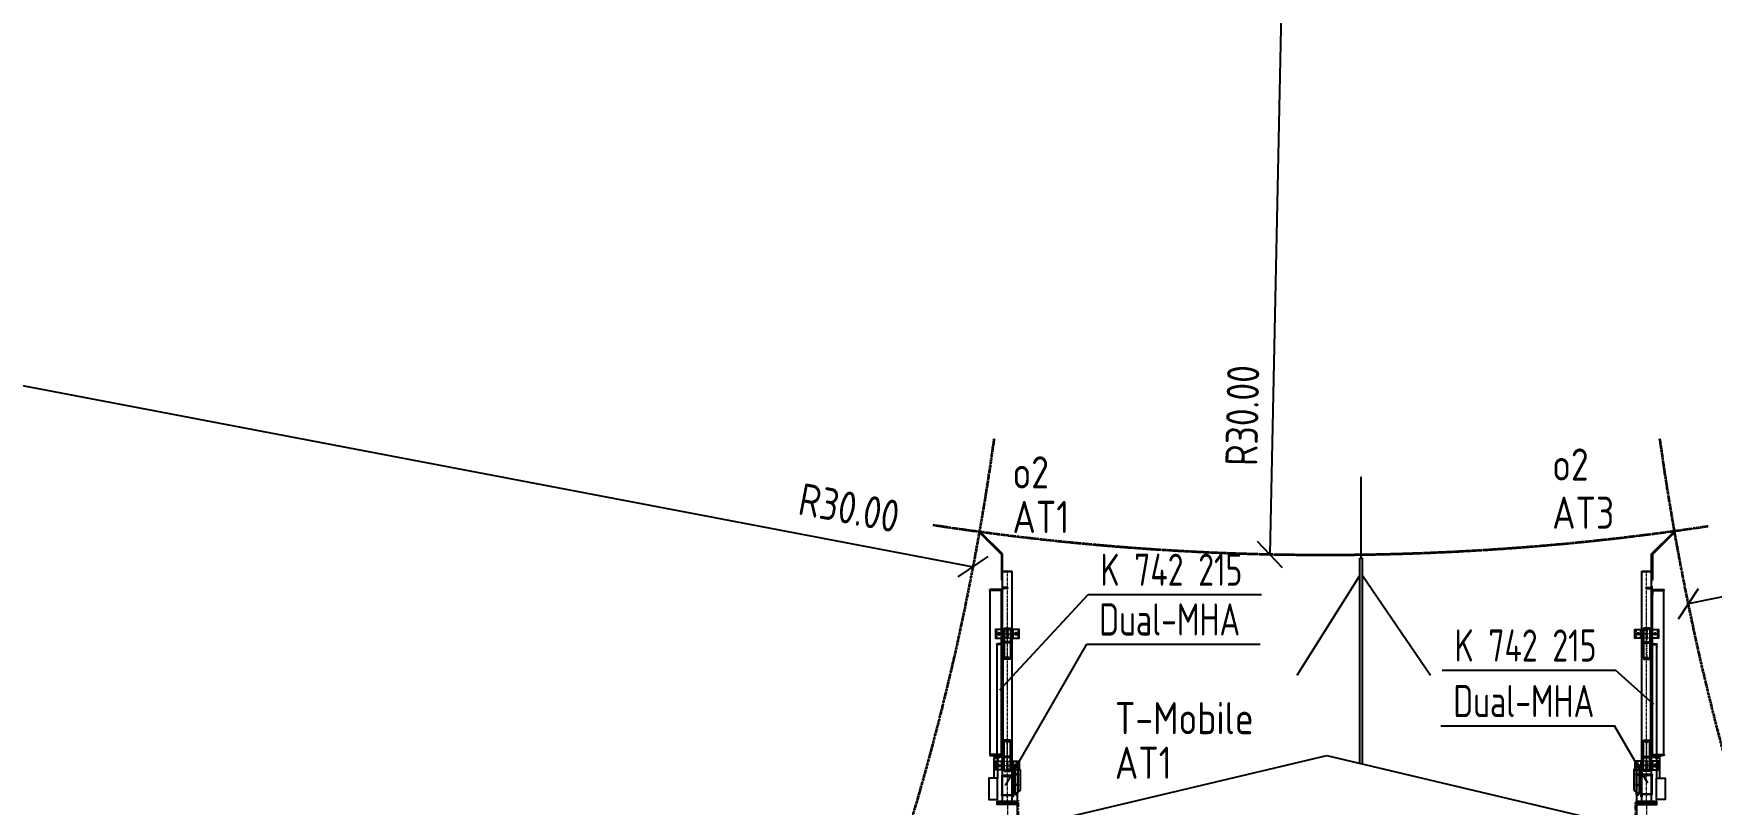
# Model space of a CAD drawing. Header units: millimetres. Extents: x -139278 to 641613, y -260926 to 217780.
# Drawn here: x 118929 to 138500, y 29740 to 38732 of the extents above; entities that cross this region are included whole.
import ezdxf
from ezdxf.enums import TextEntityAlignment as Align

# ---------------------------------------------------------------- set-up
doc = ezdxf.new("R2010")
doc.units = ezdxf.units.MM
for name, pattern in [('ACAD_ISO09W100', [45, 24, -3, 6, -3, 6, -3]), ('ACAD_ISO13W100', [36, 12, -3, 12, -3, 0, -3, 0, -3]), ('GESTRICHELT', [0.75, 0.5, -0.25]), ('MITTE', [50.8, 31.75, -6.35, 6.35, -6.35]), ('STRICHLINIE', [0.75, 0.5, -0.25]), ('STRICHPUNKT', [25.4, 12.7, -6.35, 0, -6.35])]:
    doc.linetypes.add(name, pattern=pattern)
for name, color, linetype, lineweight in [('10_30_Antennentraeger', 6, 'Continuous', 25), ('10_30_Antennentraeger_VDK', 16, 'GESTRICHELT', 18), ('10_30_AntennentraegerAchse', 61, 'MITTE', 18), ('10_30_Bemassung_1', 7, 'Continuous', 25), ('10_30_Sektorantenne_MHA', 21, 'Continuous', 25), ('10_31_Blitzschutz_Erdung', 30, 'ACAD_ISO09W100', 35), ('10_31_Kabel_Feeder', 21, 'ACAD_ISO13W100', 35), ('10_yy_Stahl', 6, 'Continuous', 25), ('10_yy_Stahl_Achse', 8, 'STRICHPUNKT', 9), ('10_yy_Stahl_VDK', 8, 'STRICHLINIE', 9), ('20_30_AntennentraegerAchse', 7, 'MITTE', 18), ('20_30_Sektorantenne_MHA', 7, 'Continuous', 25), ('70_T-Mobile', 220, 'Continuous', 25)]:
    doc.layers.add(name, color=color, linetype=linetype, lineweight=lineweight)
doc.styles.add('ISOCP', font='ISOCP', dxfattribs={"width": 0.9})
doc.styles.add('SIMPLEX', font='SIMPLEX.SHX')
doc.dimstyles.new('M_150', dxfattribs={"dimscale": 150, "dimtxt": 2.5, "dimasz": 2, "dimexe": 2, "dimexo": 2, "dimgap": 1, "dimtad": 1, "dimlfac": 0.001, "dimzin": 1, "dimdsep": 46, "dimtxsty": 'ISOCP', "dimblk": 'OBLIQUE', "dimcen": 2.5, "dimclrd": 256, "dimclre": 256, "dimclrt": 256, "dimadec": 0, "dimazin": 0, "dimtfac": 1, "dimtmove": 2, "dimatfit": 3, "dimfxl": 0, "dimtolj": 1, "dimtzin": 0, "dimarcsym": 0})

# ---------------------------------------------------------------- blocks, each defined once
blk = doc.blocks.new('M12 HV oben')
at = {"color": 8, "linetype": 'STRICHPUNKT', "lineweight": 5, "ltscale": 0.1}
for p, q in [((-17, 0), (17, 0)), ((0, -17), (0, 17))]:
    blk.add_line(p, q, dxfattribs=at)
at = {"color": 0, "linetype": 'ByBlock', "lineweight": -2}
for p, q in [((-12, 0), (-6, 10)), ((-6, -10), (-12, 0)), ((-6, 10), (6, 10)), ((6, 10), (12, 0)), ((12, 0), (6, -10)), ((6, -10), (-6, -10))]:
    blk.add_line(p, q, dxfattribs=at)
for radius in [12, 10.4]:
    blk.add_circle((0, 0), radius, dxfattribs=at)
at = {"color": 8, "linetype": 'STRICHLINIE', "lineweight": 5, "ltscale": 0.1}
blk.add_circle((0, 0), 6, dxfattribs=at)
at = {"color": 0, "linetype": 'ByBlock', "lineweight": -2, "style": 'SIMPLEX'}
blk.add_text('10.9', height=1.5, rotation=29.8645, dxfattribs=at).set_placement((3, -9))
blk = doc.blocks.new('Loch Ø 14')
at = {"color": 8, "linetype": 'STRICHPUNKT', "lineweight": 5, "ltscale": 0.2}
for p, q in [((21, 0), (-21, 0)), ((0, -21), (0, 21))]:
    blk.add_line(p, q, dxfattribs=at)
at = {"color": 0, "linetype": 'ByBlock', "lineweight": -2}
blk.add_circle((0, 0), 7, dxfattribs=at)
blk = doc.blocks.new('Sektor-AL 114.3 vorn_08')
for p, q in [((22561, 11536), (22558, 11536)), ((22558, 11186), (22558, 11536)), ((22631, 11536), (22634, 11536)), ((22634, 11186), (22634, 11536)), ((22527, 11286), (22527, 11206)), ((22633, 11186), (22558, 11186)), ((22666, 11286), (22666, 11206))]:
    blk.add_line(p, q)
for points in [[(22561, 11536), (22631, 11536), (22631, 11541), (22561, 11541)], [(22560, 11181), (22630, 11181), (22630, 11186), (22560, 11186)]]:
    blk.add_lwpolyline(points, close=True)
for points in [[(22558, 11196), (22459, 11196), (22459, 11296), (22558, 11296)], [(22634, 11296), (22734, 11296), (22734, 11196), (22634, 11196)]]:
    blk.add_lwpolyline(points)
at = {"color": 8, "linetype": 'STRICHLINIE', "lineweight": 5}
blk.add_lwpolyline([(22586, 11196), (22606, 11196), (22606, 11296), (22586, 11296)], close=True, dxfattribs=at)
at = {"layer": '10_yy_Stahl_Achse'}
for p, q in [((22596, 11181), (22596, 11541)), ((22459, 11246), (22734, 11246))]:
    blk.add_line(p, q, dxfattribs=at)
at = {"layer": '10_yy_Stahl_VDK'}
for p, q in [((22563, 11186), (22563, 11536)), ((22629, 11186), (22629, 11536)), ((22558, 11296), (22634, 11296)), ((22558, 11196), (22634, 11196))]:
    blk.add_line(p, q, dxfattribs=at)
for points in [[(22461, 11201), (22473, 11201), (22473, 11291), (22461, 11291)], [(22732, 11201), (22720, 11201), (22720, 11291), (22732, 11291)]]:
    blk.add_lwpolyline(points, close=True, dxfattribs=at)
for name, p in [('M12 HV oben', (22496, 11246)), ('Loch Ø 14', (22596, 11201)), ('M12 HV oben', (22697, 11246))]:
    blk.add_blockref(name, p)
blk.add_blockref('Loch Ø 14', (22596, 11521), dxfattribs=at)
blk = doc.blocks.new('_OBLIQUE')
at = {"color": 0, "linetype": 'ByBlock'}
blk.add_line((-0.5, -0.5), (0.5, 0.5), dxfattribs=at)
blk = doc.blocks.new('*D247')
at = {"lineweight": -2}
blk.add_line((133987, 62651), (133347, 32658), dxfattribs=at)
at = {"layer": 'Defpoints', "color": 0}
for p in [(133987, 62651), (133347, 32658)]:
    blk.add_point(p, dxfattribs=at)
at = {"lineweight": -2, "xscale": 300, "yscale": 300, "zscale": 300, "rotation": 268.7787014718436}
blk.add_blockref('_OBLIQUE', (133347, 32658), dxfattribs=at)
at = {"insert": (133028, 34277), "char_height": 375, "attachment_point": 5, "rotation": 88.7787, "style": 'ISOCP'}
blk.add_mtext('\\A1;R30.00', dxfattribs=at)
blk = doc.blocks.new('*D248')
at = {"lineweight": -2}
blk.add_line((100419, 38124), (129890, 32513), dxfattribs=at)
at = {"layer": 'Defpoints', "color": 0}
for p in [(100419, 38124), (129890, 32513)]:
    blk.add_point(p, dxfattribs=at)
at = {"lineweight": -2, "xscale": 300, "yscale": 300, "zscale": 300, "rotation": 349.2200138161454}
blk.add_blockref('_OBLIQUE', (129890, 32513), dxfattribs=at)
at = {"insert": (128443, 33200), "char_height": 375, "attachment_point": 5, "rotation": 349.22, "style": 'ISOCP'}
blk.add_mtext('\\A1;R30.00', dxfattribs=at)
blk = doc.blocks.new('*D249')
at = {"lineweight": -2}
blk.add_line((167612, 38124), (138227, 32078), dxfattribs=at)
at = {"layer": 'Defpoints', "color": 0}
for p in [(167612, 38124), (138227, 32078)]:
    blk.add_point(p, dxfattribs=at)
at = {"lineweight": -2, "xscale": 300, "yscale": 300, "zscale": 300, "rotation": 191.6260807974529}
blk.add_blockref('_OBLIQUE', (138227, 32078), dxfattribs=at)
at = {"insert": (139256, 32706), "char_height": 375, "attachment_point": 5, "rotation": 11.6261, "style": 'ISOCP'}
blk.add_mtext('\\A1;R30.00', dxfattribs=at)

msp = doc.modelspace()

# ---------------------------------------------------------------- linework, layer by layer
for p, q in [((134415.571, 32612.264), (134415.571, 33562.264)), ((134400.571, 30220.598), (134400.571, 32612.264)), ((134400.571, 32612.264), (134430.571, 32612.264)), ((134430.571, 30213.455), (134430.571, 32612.264)), ((133668.393, 31247.728), (134400.571, 32412.264)), ((134430.571, 32412.264), (135222.815, 31247.728)), ((130150.577, 30278.197), (130150.577, 30292.264)), ((130354.374, 30227.303), (130344.374, 30227.303)), ((130344.374, 30227.303), (130344.374, 30184.303)), ((130406.374, 30184.303), (130344.374, 30184.303)), ((130344.375, 29438.17), (134015.571, 30312.264)), ((130354.374, 30227.303), (130354.374, 30184.303)), ((130376.374, 30179.303), (130356.374, 30159.303)), ((130356.374, 30159.303), (130356.374, 29897.303)), ((130373.374, 30176.303), (130373.374, 30093.803)), ((130376.374, 30184.303), (130376.374, 30093.803)), ((130378.874, 30204.303), (130378.874, 30184.303)), ((130391.174, 30204.303), (130378.874, 30204.303)), ((130391.174, 30194.303), (130378.874, 30194.303)), ((130391.174, 30209.303), (130391.174, 30184.303)), ((130406.174, 30209.303), (130391.174, 30209.303)), ((130402.674, 30230.303), (130394.674, 30230.303)), ((130394.674, 30230.303), (130394.674, 30209.303)), ((130402.674, 30230.303), (130402.674, 30209.303)), ((130406.174, 30209.303), (130406.174, 30184.303)), ((130406.374, 30184.303), (130406.374, 30093.803)), ((130436.374, 30149.303), (130406.374, 30179.303)), ((130409.374, 30176.303), (130409.374, 30093.803)), ((130436.374, 30149.303), (130436.374, 29907.303)), ((134015.571, 30312.264), (137686.768, 29438.17)), ((137594.768, 30149.303), (137624.768, 30179.303)), ((137594.768, 30149.303), (137594.768, 29907.303)), ((137621.768, 30176.303), (137621.768, 30093.803)), ((137624.768, 30184.303), (137686.768, 30184.303)), ((137624.768, 30184.303), (137624.768, 30093.803)), ((137624.968, 30209.303), (137624.968, 30184.303)), ((137624.968, 30209.303), (137639.968, 30209.303)), ((137628.468, 30230.303), (137636.468, 30230.303)), ((137628.468, 30230.303), (137628.468, 30209.303)), ((137636.468, 30230.303), (137636.468, 30209.303)), ((137639.968, 30209.303), (137639.968, 30184.303)), ((137639.968, 30204.303), (137652.268, 30204.303)), ((137639.968, 30194.303), (137652.268, 30194.303)), ((137652.268, 30204.303), (137652.268, 30184.303)), ((137654.768, 30184.303), (137654.768, 30093.803)), ((137654.768, 30179.303), (137674.768, 30159.303)), ((137657.768, 30176.303), (137657.768, 30093.803)), ((137674.768, 30159.303), (137674.768, 29897.303)), ((137676.768, 30227.303), (137686.768, 30227.303)), ((137676.768, 30227.303), (137676.768, 30184.303)), ((137686.768, 30227.303), (137686.768, 30184.303)), ((137880.566, 30278.197), (137880.566, 30292.264)), ((130366.374, 30093.803), (130366.374, 30083.803)), ((130416.374, 30093.803), (130366.374, 30093.803)), ((130416.374, 30083.803), (130366.374, 30083.803)), ((130366.374, 29962.803), (130366.374, 29972.803)), ((130416.374, 29972.803), (130366.374, 29972.803)), ((130416.374, 29962.803), (130366.374, 29962.803)), ((130373.374, 30083.803), (130373.374, 29972.803)), ((130373.374, 29962.803), (130373.374, 29880.303)), ((130376.374, 30083.803), (130376.374, 29972.803)), ((130376.374, 29962.803), (130376.374, 29872.303)), ((130406.374, 30083.803), (130406.374, 29972.803)), ((130406.374, 29962.803), (130406.374, 29872.303)), ((130409.374, 30083.803), (130409.374, 29972.803)), ((130409.374, 29962.803), (130409.374, 29880.303)), ((130416.374, 30093.803), (130416.374, 30083.803)), ((130416.374, 29962.803), (130416.374, 29972.803)), ((137614.768, 30093.803), (137614.768, 30083.803)), ((137614.768, 30093.803), (137664.768, 30093.803)), ((137614.768, 30083.803), (137664.768, 30083.803)), ((137614.768, 29962.803), (137614.768, 29972.803)), ((137614.768, 29972.803), (137664.768, 29972.803)), ((137614.768, 29962.803), (137664.768, 29962.803)), ((137621.768, 30083.803), (137621.768, 29972.803)), ((137621.768, 29962.803), (137621.768, 29880.303)), ((137624.768, 30083.803), (137624.768, 29972.803)), ((137624.768, 29962.803), (137624.768, 29872.303)), ((137654.768, 30083.803), (137654.768, 29972.803)), ((137654.768, 29962.803), (137654.768, 29872.303)), ((137657.768, 30083.803), (137657.768, 29972.803)), ((137657.768, 29962.803), (137657.768, 29880.303)), ((137664.768, 30093.803), (137664.768, 30083.803)), ((137664.768, 29962.803), (137664.768, 29972.803)), ((130406.374, 29872.303), (130344.374, 29872.303)), ((130344.374, 29872.303), (130344.374, 29829.303)), ((130354.374, 29829.303), (130344.374, 29829.303)), ((130354.374, 29872.303), (130354.374, 29829.303)), ((130376.374, 29877.303), (130356.374, 29897.303)), ((130378.874, 29852.303), (130378.874, 29872.303)), ((130403.874, 29862.303), (130378.874, 29862.303)), ((130403.874, 29852.303), (130378.874, 29852.303)), ((130403.874, 29852.303), (130403.874, 29872.303)), ((130436.374, 29907.303), (130406.374, 29877.303)), ((137594.768, 29907.303), (137624.768, 29877.303)), ((137624.768, 29872.303), (137686.768, 29872.303)), ((137627.268, 29852.303), (137627.268, 29872.303)), ((137627.268, 29862.303), (137652.268, 29862.303)), ((137627.268, 29852.303), (137652.268, 29852.303)), ((137652.268, 29852.303), (137652.268, 29872.303)), ((137654.768, 29877.303), (137674.768, 29897.303)), ((137676.768, 29872.303), (137676.768, 29829.303)), ((137676.768, 29829.303), (137686.768, 29829.303)), ((137686.768, 29872.303), (137686.768, 29829.303))]:
    msp.add_line(p, q)
at = {"ltscale": 4}
for p, q in [((130403.297, 29878.763), (130403.297, 26969.292)), ((137625.836, 29880.773), (137625.836, 26969.292))]:
    msp.add_line(p, q, dxfattribs=at)
at = {"ltscale": 5}
for points in [[(130174.209, 30046.234), (130132.441, 30046.234), (130132.441, 30278.197), (130174.209, 30278.197)], [(137856.934, 30046.234), (137898.702, 30046.234), (137898.702, 30278.197), (137856.934, 30278.197)], [(130174.209, 30046.234), (130072.108, 30046.234), (130072.108, 29798.033), (130174.209, 29798.033)], [(137856.934, 30046.234), (137959.035, 30046.234), (137959.035, 29798.033), (137856.934, 29798.033)], [(130167.224, 29757.264), (130407.224, 29757.264), (130407.224, 29737.264), (130167.224, 29737.264)], [(137863.918, 29757.264), (137623.918, 29757.264), (137623.918, 29737.264), (137863.918, 29737.264)]]:
    msp.add_lwpolyline(points, close=True, dxfattribs=at)
at = {"layer": '10_30_Antennentraeger'}
for p, q in [((129979.072, 32913.236), (129970.587, 32904.751)), ((129970.587, 32904.751), (130218.074, 32657.264)), ((130230.074, 32662.234), (129979.072, 32913.236)), ((137801.068, 32662.234), (138052.07, 32913.236)), ((138060.556, 32904.751), (137813.068, 32657.264)), ((138052.07, 32913.236), (138060.556, 32904.751)), ((130218.074, 32657.264), (130218.074, 32357.264)), ((130230.074, 32357.264), (130230.074, 32662.234)), ((137801.068, 32357.264), (137801.068, 32662.234)), ((137813.068, 32657.264), (137813.068, 32357.264)), ((130230.074, 32357.264), (130218.074, 32357.264)), ((130230.074, 32357.264), (130218.074, 32357.264)), ((130230.074, 29777.264), (130230.074, 32457.264)), ((130230.074, 32457.264), (130344.374, 32457.264)), ((130232.224, 32462.264), (130342.224, 32462.264)), ((130232.224, 32457.264), (130232.224, 32462.264)), ((130342.224, 32457.264), (130342.224, 32462.264)), ((130344.374, 29777.264), (130344.374, 32457.264)), ((137686.768, 29777.264), (137686.768, 32457.264)), ((137686.768, 32457.264), (137801.068, 32457.264)), ((137688.918, 32462.264), (137798.918, 32462.264)), ((137688.918, 32457.264), (137688.918, 32462.264)), ((137798.918, 32457.264), (137798.918, 32462.264)), ((137801.068, 29777.264), (137801.068, 32457.264)), ((137801.068, 32357.264), (137813.068, 32357.264)), ((130167.224, 29777.264), (130407.224, 29777.264)), ((130167.224, 29757.264), (130167.224, 29777.264)), ((130167.224, 29757.264), (130407.224, 29757.264)), ((130407.224, 29757.264), (130407.224, 29777.264)), ((137623.918, 29777.264), (137863.918, 29777.264)), ((137623.918, 29757.264), (137623.918, 29777.264)), ((137623.918, 29757.264), (137863.918, 29757.264)), ((137863.918, 29757.264), (137863.918, 29777.264))]:
    msp.add_line(p, q, dxfattribs=at)
at = {"layer": '10_30_Antennentraeger_VDK'}
for p, q in [((130235.074, 29763.264), (130235.074, 32457.264)), ((130339.374, 29763.264), (130339.374, 32457.264)), ((137691.768, 29763.264), (137691.768, 32457.264)), ((137796.068, 29763.264), (137796.068, 32457.264)), ((130188.224, 29777.264), (130188.224, 29757.264)), ((130206.224, 29777.264), (130206.224, 29757.264)), ((130229.224, 29777.264), (130229.224, 29757.264)), ((130230.074, 29777.264), (130230.074, 29763.264)), ((130230.074, 29763.264), (130344.374, 29763.264)), ((130344.374, 29763.264), (130344.374, 29777.264)), ((130345.224, 29777.264), (130345.224, 29757.264)), ((130368.224, 29777.264), (130368.224, 29757.264)), ((130386.224, 29777.264), (130386.224, 29757.264)), ((137644.918, 29777.264), (137644.918, 29757.264)), ((137662.918, 29777.264), (137662.918, 29757.264)), ((137685.918, 29777.264), (137685.918, 29757.264)), ((137686.768, 29777.264), (137686.768, 29763.264)), ((137686.768, 29763.264), (137801.068, 29763.264)), ((137801.068, 29763.264), (137801.068, 29777.264)), ((137801.918, 29777.264), (137801.918, 29757.264)), ((137824.918, 29777.264), (137824.918, 29757.264)), ((137842.918, 29777.264), (137842.918, 29757.264))]:
    msp.add_line(p, q, dxfattribs=at)
at = {"layer": '10_30_AntennentraegerAchse'}
for p, q in [((130287.224, 29757.264), (130287.224, 32457.264)), ((137743.918, 29757.264), (137743.918, 32457.264)), ((130197.224, 29782.264), (130197.224, 29742.264)), ((130377.224, 29782.264), (130377.224, 29742.264)), ((137653.918, 29782.264), (137653.918, 29742.264)), ((137833.918, 29782.264), (137833.918, 29742.264))]:
    msp.add_line(p, q, dxfattribs=at)
at = {"layer": '10_30_Bemassung_1'}
for p, q in [((130344.374, 32457.264), (130230.074, 32457.264)), ((137801.068, 32457.264), (137686.768, 32457.264))]:
    msp.add_line(p, q, dxfattribs=at)
at = {"layer": '10_30_Sektorantenne_MHA'}
for p, q in [((130199.644, 31075.387), (131228.835, 32190.437)), ((131228.835, 32190.437), (133252.306, 32190.437)), ((130165.52, 31604.264), (130165.52, 31614.264)), ((130239.829, 31604.264), (130165.52, 31604.264)), ((130168.174, 30322.247), (130168.174, 31604.264)), ((130247.174, 31606.264), (130237.174, 31593.248)), ((130237.174, 30322.247), (130237.174, 31604.264)), ((130239.174, 31553.264), (130237.174, 31553.264)), ((130249.174, 31605.585), (130239.174, 31592.569)), ((130239.174, 31592.569), (130239.174, 31553.264)), ((130247.174, 31651.264), (130247.174, 31606.264)), ((130249.174, 31651.264), (130247.174, 31651.264)), ((130249.174, 31651.264), (130249.174, 31605.585)), ((130310.724, 31635.746), (130249.174, 31635.746)), ((130310.724, 31625.746), (130249.174, 31625.746)), ((130264.395, 29961.758), (131214.598, 31610.637)), ((130310.724, 31625.746), (130310.724, 31635.746)), ((131214.598, 31610.637), (133238.068, 31610.637)), ((137720.418, 31635.746), (137781.968, 31635.746)), ((137720.418, 31625.746), (137720.418, 31635.746)), ((137720.418, 31625.746), (137781.968, 31625.746)), ((137781.968, 31651.264), (137781.968, 31605.585)), ((137781.968, 31651.264), (137783.968, 31651.264)), ((137781.968, 31605.585), (137791.968, 31592.569)), ((137783.968, 31651.264), (137783.968, 31606.264)), ((137783.968, 31606.264), (137793.968, 31593.248)), ((137791.314, 31604.264), (137865.623, 31604.264)), ((137791.968, 31592.569), (137791.968, 31553.264)), ((137791.968, 31553.264), (137793.968, 31553.264)), ((137793.968, 30322.247), (137793.968, 31604.264)), ((137862.968, 30322.247), (137862.968, 31604.264)), ((137865.623, 31604.264), (137865.623, 31614.264)), ((135359.057, 31306.527), (137382.527, 31306.527)), ((137827.147, 30906.582), (137382.527, 31306.527)), ((135344.819, 30658.354), (137368.289, 30658.354)), ((137756.196, 29987.557), (137368.289, 30658.354)), ((130239.174, 30375.247), (130237.174, 30375.247)), ((130247.174, 30322.247), (130237.174, 30335.263)), ((130239.174, 30335.943), (130239.174, 30375.247)), ((130249.174, 30322.927), (130239.174, 30335.943)), ((137781.968, 30322.927), (137791.968, 30335.943)), ((137783.968, 30322.247), (137793.968, 30335.263)), ((137791.968, 30375.247), (137793.968, 30375.247)), ((137791.968, 30335.943), (137791.968, 30375.247)), ((130239.829, 30322.247), (130165.52, 30322.247)), ((130165.52, 30322.247), (130165.52, 30312.247)), ((130184.268, 30312.247), (130184.268, 30292.247)), ((130211.268, 30292.247), (130184.268, 30292.247)), ((130211.268, 30312.247), (130211.268, 30292.247)), ((130247.174, 30277.247), (130247.174, 30322.247)), ((130249.174, 30277.247), (130247.174, 30277.247)), ((130249.174, 30277.247), (130249.174, 30322.927)), ((130310.724, 30298.766), (130249.174, 30298.766)), ((130310.724, 30288.766), (130249.174, 30288.766)), ((130310.724, 30298.766), (130310.724, 30288.766)), ((137720.418, 30298.766), (137720.418, 30288.766)), ((137720.418, 30298.766), (137781.968, 30298.766)), ((137720.418, 30288.766), (137781.968, 30288.766)), ((137781.968, 30277.247), (137781.968, 30322.927)), ((137781.968, 30277.247), (137783.968, 30277.247)), ((137783.968, 30277.247), (137783.968, 30322.247)), ((137791.314, 30322.247), (137865.623, 30322.247)), ((137819.875, 30312.247), (137819.875, 30292.247)), ((137819.875, 30292.247), (137846.875, 30292.247)), ((137846.875, 30312.247), (137846.875, 30292.247)), ((137865.623, 30322.247), (137865.623, 30312.247)), ((130221.563, 30067.515), (130222.563, 30067.515)), ((130222.563, 30071.515), (130347.563, 30071.515)), ((130231.563, 30077.515), (130231.563, 30076.515)), ((130277.813, 30085.322), (130292.313, 30085.322)), ((130277.813, 30085.322), (130277.813, 30082.705)), ((130277.813, 30082.705), (130292.313, 30082.705)), ((130277.813, 30081.132), (130292.313, 30081.132)), ((130277.813, 30081.132), (130277.813, 30078.515)), ((130278.813, 30082.705), (130278.813, 30081.132)), ((130291.313, 30082.705), (130291.313, 30081.132)), ((130292.313, 30085.322), (130292.313, 30082.705)), ((130292.313, 30081.132), (130292.313, 30078.515)), ((130338.563, 30077.515), (130338.563, 30076.515)), ((130348.563, 30067.515), (130347.563, 30067.515)), ((137681.112, 30078.807), (137682.112, 30078.807)), ((137682.112, 30082.807), (137807.112, 30082.807)), ((137691.112, 30088.807), (137691.112, 30087.807)), ((137737.362, 30096.614), (137751.862, 30096.614)), ((137737.362, 30096.614), (137737.362, 30093.997)), ((137737.362, 30093.997), (137751.862, 30093.997)), ((137737.362, 30092.424), (137751.862, 30092.424)), ((137737.362, 30092.424), (137737.362, 30089.807)), ((137738.362, 30093.997), (137738.362, 30092.424)), ((137750.862, 30093.997), (137750.862, 30092.424)), ((137751.862, 30096.614), (137751.862, 30093.997)), ((137751.862, 30092.424), (137751.862, 30089.807)), ((137798.112, 30088.807), (137798.112, 30087.807)), ((137808.112, 30078.807), (137807.112, 30078.807)), ((130221.563, 29855.515), (130222.563, 29855.515)), ((130222.563, 29851.515), (130347.563, 29851.515)), ((130231.563, 29845.515), (130231.563, 29846.515)), ((130277.813, 29841.898), (130277.813, 29844.515)), ((130277.813, 29841.898), (130292.313, 29841.898)), ((130277.813, 29837.708), (130277.813, 29840.325)), ((130277.813, 29840.325), (130292.313, 29840.325)), ((130277.813, 29837.708), (130292.313, 29837.708)), ((130278.813, 29840.325), (130278.813, 29841.898)), ((130291.313, 29840.325), (130291.313, 29841.898)), ((130292.313, 29841.898), (130292.313, 29844.515)), ((130292.313, 29837.708), (130292.313, 29840.325)), ((130338.563, 29845.515), (130338.563, 29846.515)), ((130348.563, 29855.515), (130347.563, 29855.515)), ((137681.112, 29866.807), (137682.112, 29866.807)), ((137682.112, 29862.807), (137807.112, 29862.807)), ((137691.112, 29856.807), (137691.112, 29857.807)), ((137737.362, 29853.19), (137737.362, 29855.807)), ((137737.362, 29853.19), (137751.862, 29853.19)), ((137737.362, 29848.999), (137737.362, 29851.616)), ((137737.362, 29851.616), (137751.862, 29851.616)), ((137737.362, 29848.999), (137751.862, 29848.999)), ((137738.362, 29851.616), (137738.362, 29853.19)), ((137750.862, 29851.616), (137750.862, 29853.19)), ((137751.862, 29853.19), (137751.862, 29855.807)), ((137751.862, 29848.999), (137751.862, 29851.616)), ((137798.112, 29856.807), (137798.112, 29857.807)), ((137808.112, 29866.807), (137807.112, 29866.807))]:
    msp.add_line(p, q, dxfattribs=at)
for points in [[(130239.829, 31604.264), (130239.829, 31614.264), (130165.52, 31614.264)], [(137791.314, 31604.264), (137791.314, 31614.264), (137865.623, 31614.264)], [(130165.52, 30312.247), (130239.829, 30312.247), (130239.829, 30322.247)], [(137865.623, 30312.247), (137791.314, 30312.247), (137791.314, 30322.247)], [(130231.563, 30077.515), (130221.563, 30077.515), (130221.563, 30067.515)], [(130295.063, 30076.515), (130295.063, 30078.515), (130275.063, 30078.515), (130275.063, 30076.515)], [(130338.563, 30077.515), (130348.563, 30077.515), (130348.563, 30067.515)], [(137691.112, 30088.807), (137681.112, 30088.807), (137681.112, 30078.807)], [(137754.612, 30087.807), (137754.612, 30089.807), (137734.612, 30089.807), (137734.612, 30087.807)], [(137798.112, 30088.807), (137808.112, 30088.807), (137808.112, 30078.807)], [(130231.563, 29845.515), (130221.563, 29845.515), (130221.563, 29855.515)], [(130295.063, 29846.515), (130295.063, 29844.515), (130275.063, 29844.515), (130275.063, 29846.515)], [(130338.563, 29845.515), (130348.563, 29845.515), (130348.563, 29855.515)], [(137691.112, 29856.807), (137681.112, 29856.807), (137681.112, 29866.807)], [(137754.612, 29857.807), (137754.612, 29855.807), (137734.612, 29855.807), (137734.612, 29857.807)], [(137798.112, 29856.807), (137808.112, 29856.807), (137808.112, 29866.807)]]:
    msp.add_lwpolyline(points, dxfattribs=at)
for points in [[(130222.563, 30076.515), (130222.563, 29846.515), (130347.563, 29846.515), (130347.563, 30076.515)], [(137682.112, 30087.807), (137682.112, 29857.807), (137807.112, 29857.807), (137807.112, 30087.807)]]:
    msp.add_lwpolyline(points, close=True, dxfattribs=at)
at = {"layer": '10_31_Blitzschutz_Erdung'}
for centre, start, end in [((100419.472, 38124.026), 323.6147032, 352.1183807), ((167611.671, 38124.026), 187.8816193, 216.3852968), ((133986.744, 62651.325), 261.2403738, 278.5808469)]:
    msp.add_arc(centre, 30000, start, end, dxfattribs=at)
at = {"layer": '10_31_Kabel_Feeder', "color": 5, "ltscale": 0.1}
for p, q in [((130409.545, 29788.692), (130409.545, 27019.292)), ((137614.156, 29761.423), (137614.156, 27019.292))]:
    msp.add_line(p, q, dxfattribs=at)
at = {"layer": '20_30_AntennentraegerAchse', "ltscale": 0.1}
for p, q in [((130287.224, 29757.264), (130287.224, 27107.264)), ((137743.918, 29757.264), (137743.918, 27107.264))]:
    msp.add_line(p, q, dxfattribs=at)
at = {"layer": '20_30_Sektorantenne_MHA'}
for p, q in [((130083.32, 32237.282), (130083.32, 32247.282)), ((130220.729, 32237.282), (130083.32, 32237.282)), ((130085.974, 30322.264), (130085.974, 32237.282)), ((130228.074, 32239.282), (130218.074, 32226.266)), ((130218.074, 30322.264), (130218.074, 32237.282)), ((130220.074, 32186.282), (130218.074, 32186.282)), ((130230.074, 32238.602), (130220.074, 32225.586)), ((130220.074, 32225.586), (130220.074, 32186.282)), ((130228.074, 32284.282), (130228.074, 32239.282)), ((130230.074, 32284.282), (130228.074, 32284.282)), ((130230.074, 32284.282), (130230.074, 32238.602)), ((130291.624, 32268.763), (130230.074, 32268.763)), ((130291.624, 32258.763), (130230.074, 32258.763)), ((130291.624, 32258.763), (130291.624, 32268.763)), ((137739.518, 32268.763), (137801.068, 32268.763)), ((137739.518, 32258.763), (137739.518, 32268.763)), ((137739.518, 32258.763), (137801.068, 32258.763)), ((137801.068, 32284.282), (137801.068, 32238.602)), ((137801.068, 32284.282), (137803.068, 32284.282)), ((137801.068, 32238.602), (137811.068, 32225.586)), ((137803.068, 32284.282), (137803.068, 32239.282)), ((137803.068, 32239.282), (137813.068, 32226.266)), ((137810.414, 32237.282), (137947.823, 32237.282)), ((137811.068, 32225.586), (137811.068, 32186.282)), ((137811.068, 32186.282), (137813.068, 32186.282)), ((137813.068, 30322.264), (137813.068, 32237.282)), ((137945.168, 30322.264), (137945.168, 32237.282)), ((137947.823, 32237.282), (137947.823, 32247.282)), ((130220.074, 30375.264), (130218.074, 30375.264)), ((130228.074, 30322.264), (130218.074, 30335.28)), ((130220.074, 30335.96), (130220.074, 30375.264)), ((130230.074, 30322.944), (130220.074, 30335.96)), ((137801.068, 30322.944), (137811.068, 30335.96)), ((137803.068, 30322.264), (137813.068, 30335.28)), ((137811.068, 30375.264), (137813.068, 30375.264)), ((137811.068, 30335.96), (137811.068, 30375.264)), ((130220.729, 30322.264), (130083.32, 30322.264)), ((130083.32, 30322.264), (130083.32, 30312.264)), ((130128.268, 30312.264), (130128.268, 30292.264)), ((130155.268, 30292.264), (130128.268, 30292.264)), ((130155.268, 30312.264), (130155.268, 30292.264)), ((130157.522, 30312.264), (130157.522, 30299.264)), ((130157.522, 30299.264), (130190.522, 30299.264)), ((130160.522, 30299.264), (130160.522, 30279.264)), ((130160.522, 30279.264), (130187.522, 30279.264)), ((130187.522, 30299.264), (130187.522, 30279.264)), ((130190.522, 30312.264), (130190.522, 30299.264)), ((130228.074, 30277.264), (130228.074, 30322.264)), ((130230.074, 30277.264), (130228.074, 30277.264)), ((130230.074, 30277.264), (130230.074, 30322.944)), ((130291.624, 30298.783), (130230.074, 30298.783)), ((130291.624, 30288.783), (130230.074, 30288.783)), ((130291.624, 30298.783), (130291.624, 30288.783)), ((137739.518, 30298.783), (137739.518, 30288.783)), ((137739.518, 30298.783), (137801.068, 30298.783)), ((137739.518, 30288.783), (137801.068, 30288.783)), ((137801.068, 30277.264), (137801.068, 30322.944)), ((137801.068, 30277.264), (137803.068, 30277.264)), ((137803.068, 30277.264), (137803.068, 30322.264)), ((137810.414, 30322.264), (137947.823, 30322.264)), ((137840.62, 30312.264), (137840.62, 30299.264)), ((137873.62, 30299.264), (137840.62, 30299.264)), ((137843.62, 30299.264), (137843.62, 30279.264)), ((137870.62, 30279.264), (137843.62, 30279.264)), ((137870.62, 30299.264), (137870.62, 30279.264)), ((137873.62, 30312.264), (137873.62, 30299.264)), ((137875.875, 30312.264), (137875.875, 30292.264)), ((137875.875, 30292.264), (137902.875, 30292.264)), ((137902.875, 30312.264), (137902.875, 30292.264)), ((137947.823, 30322.264), (137947.823, 30312.264))]:
    msp.add_line(p, q, dxfattribs=at)
for points in [[(130220.729, 32237.282), (130220.729, 32247.282), (130083.32, 32247.282)], [(137810.414, 32237.282), (137810.414, 32247.282), (137947.823, 32247.282)], [(130083.32, 30312.264), (130220.729, 30312.264), (130220.729, 30322.264)], [(137947.823, 30312.264), (137810.414, 30312.264), (137810.414, 30322.264)]]:
    msp.add_lwpolyline(points, dxfattribs=at)

# ---------------------------------------------------------------- block references
at = {"layer": '10_yy_Stahl', "xscale": -1, "rotation": 180}
msp.add_blockref('Sektor-AL 114.3 vorn_08', (107690.924, 42976.832), dxfattribs=at)
at = {"layer": '10_yy_Stahl', "rotation": 180}
msp.add_blockref('Sektor-AL 114.3 vorn_08', (160340.219, 42976.832), dxfattribs=at)
at = {"layer": '10_yy_Stahl'}
msp.add_blockref('Sektor-AL 114.3 vorn_08', (107690.924, 18946.697), dxfattribs=at)
at = {"layer": '10_yy_Stahl', "xscale": -1}
msp.add_blockref('Sektor-AL 114.3 vorn_08', (160340.219, 18946.697), dxfattribs=at)

# ---------------------------------------------------------------- texts
at = {"style": 'ISOCP', "width": 0.9}
for s, p in [('o2', (136641.826, 33405.011)), ('o2', (130347.123, 33313.187)), ('AT1', (130347.123, 32793.191)), ('AT3', (136642.147, 32843.028))]:
    msp.add_text(s, height=375, dxfattribs=at).set_placement(p, align=Align.BOTTOM_LEFT)
at = {"layer": '10_30_Sektorantenne_MHA', "style": 'ISOCP', "width": 0.8}
for s, p in [('K 742 215', (131372.909, 32290.182)), ('Dual-MHA', (131358.671, 31710.382)), ('K 742 215', (135503.13, 31406.272)), ('Dual-MHA', (135488.893, 30758.099))]:
    msp.add_text(s, height=375, dxfattribs=at).set_placement(p)
at = {"layer": '70_T-Mobile', "style": 'ISOCP', "width": 0.9}
for s, p in [('T-Mobile', (131541.962, 30445.913)), ('AT1', (131541.962, 29925.916))]:
    msp.add_text(s, height=375, dxfattribs=at).set_placement(p, align=Align.BOTTOM_LEFT)

# ---------------------------------------------------------------- dimensions: what is measured, and where the dimension line sits
for center, mpoint, picture, middle in [((133986.744, 62651.325), (133347.322, 32658.14), '*D247', (133027.547, 34276.669)), ((100419.472, 38124.026), (129890.051, 32512.881), '*D248', (128443.239, 33200.385)), ((167611.671, 38124.026), (138227.163, 32078.312), '*D249', (139256.38, 32705.877))]:
    dim = msp.add_radius_dim(center=center, mpoint=mpoint, dimstyle='M_150')
    dim.commit()
    dim.dimension.update_dxf_attribs({"geometry": picture, "text_midpoint": middle, "dimtype": 164})

doc.saveas('drawing.dxf')
